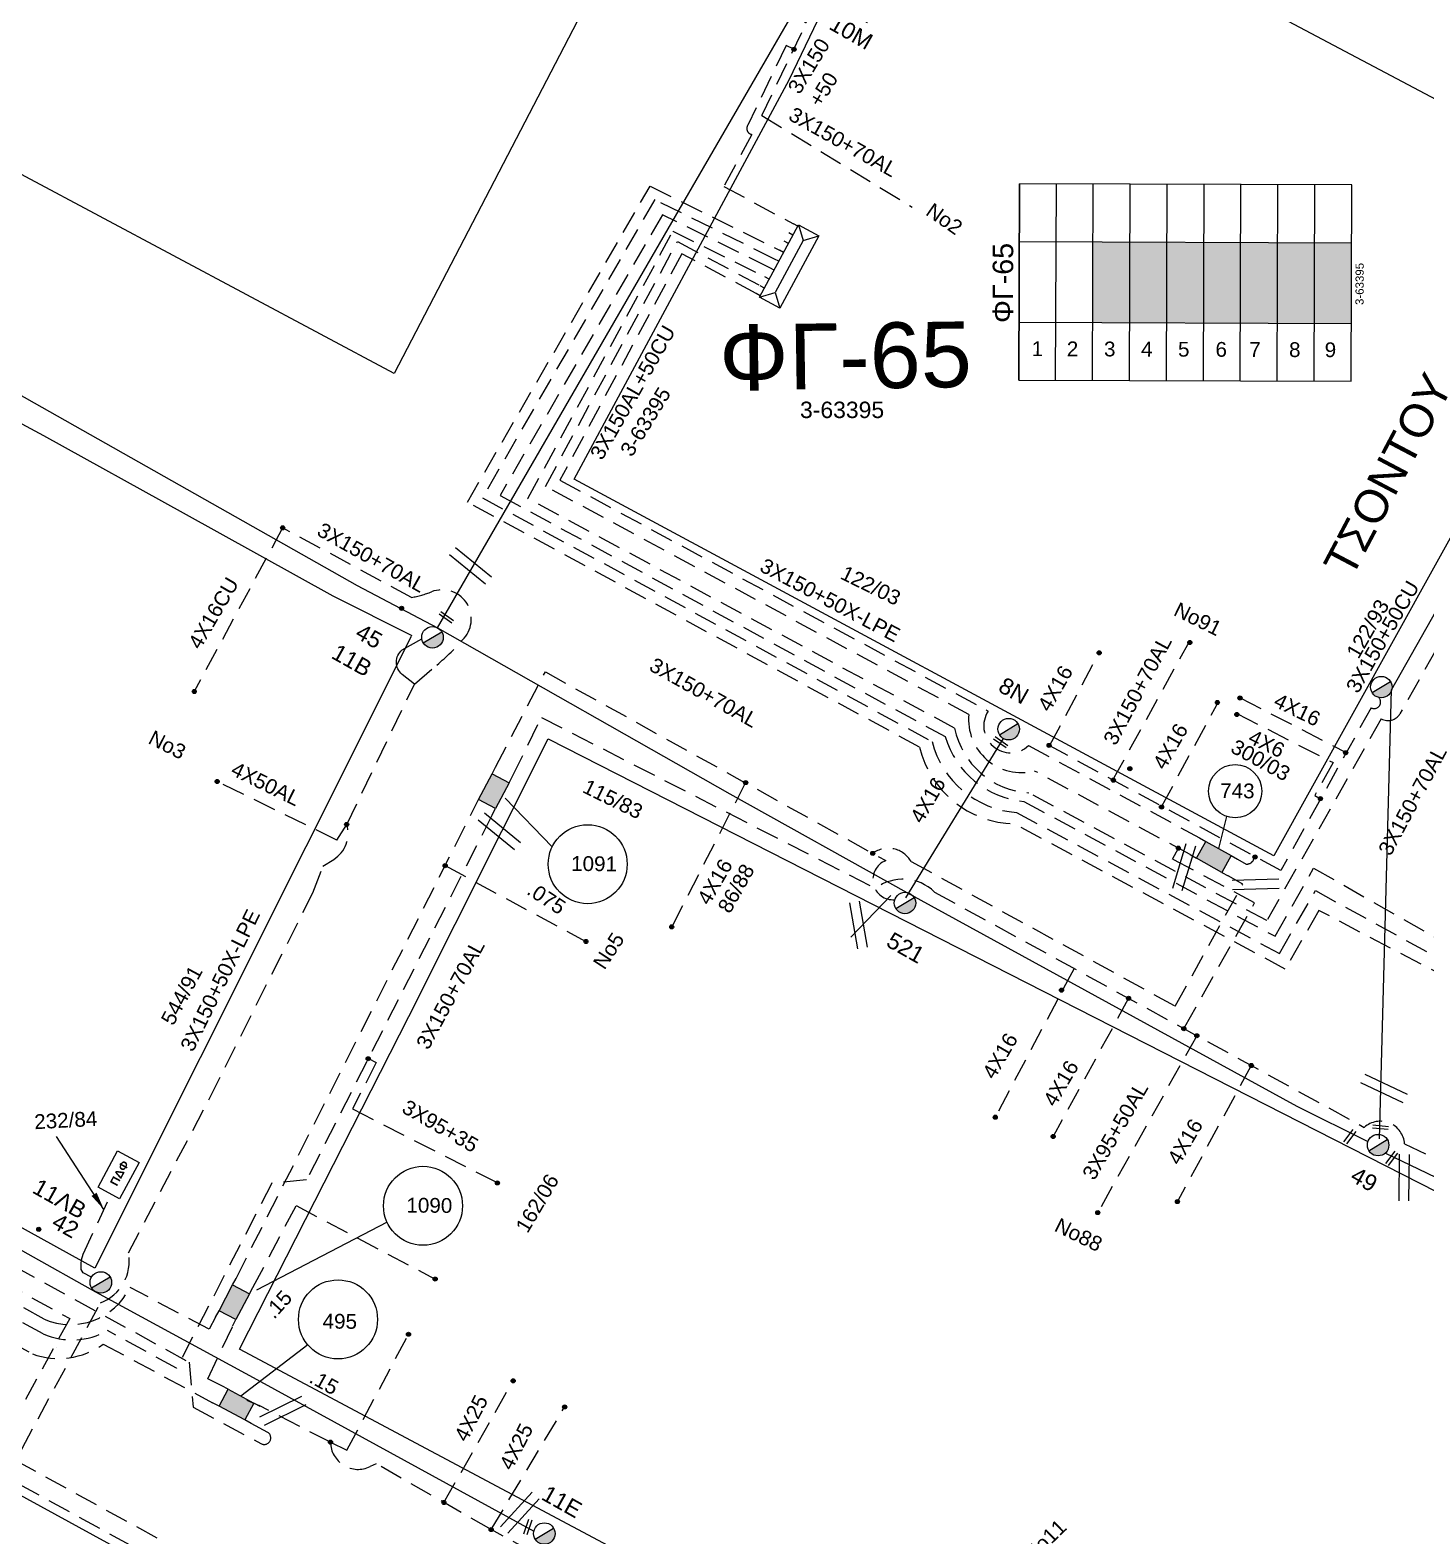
# Model space of a CAD drawing. Header units: millimetres. Extents: x 2662 to 4998, y 438 to 1235.
# Drawn here: x 4202.4 to 4279.3, y 1066.5 to 1149.4 of the extents above; entities that cross this region are included whole.
import ezdxf
from ezdxf.enums import TextEntityAlignment as Align

# ---------------------------------------------------------------- set-up
doc = ezdxf.new("R2010")
doc.units = ezdxf.units.MM
doc.linetypes.add('DASHED', pattern=[19.05, 12.7, -6.35])
for name, color, linetype in [('Link Box 4 Διευθύνσεων', 7, 'Continuous'), ('Pillar Δημοτικού Φωτισμού', 7, 'Continuous'), ('Άγνωστα', 7, 'Continuous'), ('Ασφαλειοκιβώτια Χ.Τ 9 αναχωρήσεων', 7, 'Continuous'), ('Γυμνά εναέρια ΧΤ και ΦΟΠ (3Φ)   4x50+16AL', 7, 'Continuous'), ('Εναέρια παροχή ΧΤ 4x16', 7, 'SYN_LINE'), ('Επιγραφές - Σχήματα', 7, 'Continuous'), ('Καλωδια ΧΤ    3Χ95+50', 7, 'DASHED'), ('Καλώδια ΧΤ   3x150+50CU', 7, 'DASHED'), ('Καλώδια ΧΤ   3x150+70AL', 7, 'DASHED'), ('Καλώδια ΧΤ   3x150AL+50CU', 7, 'DASHED'), ('Καλώδια ΧΤ   4x50AL', 7, 'DASHED'), ('Μηχανική τομή', 7, 'Continuous'), ('Στύλος ΦΜ', 7, 'Continuous'), ('Στύλος ΦΜ @ 1', 7, 'Continuous'), ('Συνδέσεις', 7, 'Continuous'), ('Συνεστραμμενα ΧΤ  4Χ120+25 Al', 7, 'Continuous'), ('Τομή', 7, 'Continuous'), ('Υποσταθμός πόλεως', 7, 'Continuous'), ('Υπόβαθρο ΔΕΗ', 7, 'Continuous'), ('Υπόγεια καλώδια Παροχών ΧΤ   .075', 7, 'DASHED'), ('Υπόγεια καλώδια Παροχών ΧΤ   .15', 7, 'DASHED'), ('Υπόγεια καλώδια Παροχών ΧΤ   4x16CU', 7, 'DASHED'), ('Υπόγεια καλώδια Παροχών ΧΤ   4x25', 7, 'DASHED'), ('Υπόγεια καλώδια Παροχών ΧΤ   4x6', 7, 'DASHED')]:
    doc.layers.add(name, color=color, linetype=linetype)
doc.styles.add('arial', font='ARIAL.TTF')
doc.styles.get("Standard").update_dxf_attribs({"font": 'ARIAL.TTF'})
doc.linetypes.add('SYN_LINE', pattern='A,0.5,-0.0001,["/\\/\\/\\/",Standard,S=0.1,R=0,X=0,Y=-0.05],-0.25', length=0.7501)
doc.dimstyles.new('ISO-25', dxfattribs={"dimtxt": 2.5, "dimasz": 2.5, "dimexe": 1.25, "dimexo": 0.625, "dimtad": 1, "dimtxsty": 'Standard', "dimcen": 2.5, "dimadec": 0, "dimazin": 0, "dimtfac": 1, "dimtmove": 0, "dimatfit": 3, "dimfxl": 1, "dimarcsym": 0})

# ---------------------------------------------------------------- blocks, each defined once
blk = doc.blocks.new('ΤΟΜΗ')
at = {"layer": 'Τομή', "ltscale": 40}
for p, q in [((-5.68, 0), (5.68, 0)), ((5.68, -2.33), (-5.68, -2.33))]:
    blk.add_line(p, q, dxfattribs=at)
blk = doc.blocks.new('ΜΗΧΑΝΙΚΗ ΤΟΜΗ')
at = {"layer": 'Μηχανική τομή', "ltscale": 40}
for p, q in [((-1.89, 0.78), (1.89, 0.78)), ((1.89, 0), (-1.89, 0))]:
    blk.add_line(p, q, dxfattribs=at)
blk = doc.blocks.new('ΥΠΑΡΧΩΝ ΤΣΙΜΕΝΤΕΝΙΟΣ ΣΤΥΛΟΣ')
at = {"layer": 'Στύλος ΦΜ'}
blk.add_hatch(color=7, dxfattribs=at).paths.add_polyline_path([(-1.29, -2.28, 0.574793), (2.62, 0, 0.268822), (1.3, 2.27)])
at = {"layer": 'Στύλος ΦΜ', "color": 7}
blk.add_line((-1.29, -2.28), (1.3, 2.27), dxfattribs=at)
blk.add_circle((0, 0), 2.62, dxfattribs=at)
at = {"layer": 'Στύλος ΦΜ', "flags": 4}
for tag, p in [('ΑΡΙΘΜΟΣ', (-4.68, 8.05)), ('ΤΥΠΟΣ', (-4.91, 3.03))]:
    blk.add_attdef(tag, p, '', height=4, dxfattribs=at)
blk = doc.blocks.new('LINK BOX 4 ΑΝΑΧΩΡΗΣΕΩΝ')
at = {"layer": 'Link Box 4 Διευθύνσεων', "ltscale": 40}
blk.add_hatch(color=256, dxfattribs=at).paths.add_polyline_path([(-3.54, 0), (-3.54, -4.67), (3.54, -4.67), (3.54, 0)])
for p, q in [((-3.54, 0), (-5.33, 0)), ((5.33, 0), (3.54, 0)), ((-3.54, -4.67), (-5.33, -4.67)), ((5.33, -4.67), (3.54, -4.67))]:
    blk.add_line(p, q, dxfattribs=at)
blk.add_lwpolyline([(-3.54, -4.67), (-3.54, 0), (3.54, 0), (3.54, -4.67)], close=True, dxfattribs=at)
blk = doc.blocks.new('_ΣΥΝΔΕΣΗ')
at = {"layer": 'Συνδέσεις', "linetype": 'SYN_LINE', "ltscale": 40}
blk.add_hatch(color=256, dxfattribs=at).paths.add_polyline_path([(0.5, -0.01, 1), (-0.5, -0.01, 1)])
at = {"layer": 'Συνδέσεις'}
blk.add_circle((0, -0.01), 0.5, dxfattribs=at)
blk = doc.blocks.new('ΑΣΦΑΛΕΙΟΚΙΒΩΤΙΟ ΥΠΟΣΤΑΘΜΟΥ 9 ΑΝΑΧΩΡΗΣΕΩΝ')
at = {"layer": 'Ασφαλειοκιβώτια Χ.Τ 9 αναχωρήσεων', "ltscale": 40}
for p, q in [((-23.8, 40.36), (24.02, 40.36)), ((-9.72, 40.36), (-9.72, -40.64)), ((9.94, 40.36), (9.94, -40.64)), ((-23.8, 31.36), (24.02, 31.36)), ((-23.8, 22.36), (24.02, 22.36)), ((-23.8, 13.36), (24.02, 13.36)), ((-23.8, 4.36), (24.02, 4.36)), ((-23.8, -4.64), (24.02, -4.64)), ((-23.8, -13.64), (24.02, -13.64)), ((-23.8, -22.64), (24.02, -22.64)), ((-23.8, -31.64), (24.02, -31.64))]:
    blk.add_line(p, q, dxfattribs=at)
at = {"layer": 'Ασφαλειοκιβώτια Χ.Τ 9 αναχωρήσεων'}
blk.add_lwpolyline([(-23.8, -40.64), (24.02, -40.64), (24.02, 40.36), (-23.8, 40.36)], close=True, dxfattribs=at)
for s, p in [('1', (-17.96, 37.24)), ('2', (-17.96, 28.67)), ('3', (-17.96, 19.6)), ('4', (-17.96, 10.58)), ('5', (-17.96, 1.57)), ('6', (-17.96, -7.57)), ('7', (-17.96, -15.81)), ('8', (-17.96, -25.5)), ('9', (-17.96, -34.19))]:
    blk.add_text(s, height=3.6, rotation=270, dxfattribs=at).set_placement(p)
at = {"layer": 'Ασφαλειοκιβώτια Χ.Τ 9 αναχωρήσεων', "ltscale": 40}
for tag, height, p in [('ΟΝΟΜΑ', 5, (-0.16, 44.31)), ('ΚΕΙΜΕΝΟ 1', 2, (17.06, 35.59)), ('ΚΕΙΜΕΝΟ 2', 2, (17.06, 26.88)), ('ΚΕΙΜΕΝΟ 3', 2, (17.06, 17.69)), ('ΚΕΙΜΕΝΟ 4', 2, (17.06, 8.71)), ('ΚΕΙΜΕΝΟ 5', 2, (17.06, -0.13)), ('ΚΕΙΜΕΝΟ 6', 2, (17.06, -9.05)), ('ΚΕΙΜΕΝΟ 7', 2, (17.06, -18.13)), ('ΚΕΙΜΕΝΟ 8', 2, (17.06, -26.85)), ('ΚΕΙΜΕΝΟ 9', 2, (17.06, -35.99)), ('ΣΧ', 2, (-0.1, -42.64))]:
    blk.add_attdef(tag, text='', height=height, dxfattribs=at).set_placement(p, align=Align.MIDDLE_CENTER)
blk = doc.blocks.new('ΥΠΟΣΤΑΘΜΟΣ ΠΟΛΕΩΣ 9 ΑΝΑΧΩΡΗΣΕΩΝ')
at = {"layer": 'Υποσταθμός πόλεως', "ltscale": 40}
for p, q in [((-9.63, -2.82), (-9.63, -4)), ((-7.12, -2.82), (-7.12, -4)), ((-4.84, -2.82), (-4.84, -4)), ((-2.36, -2.82), (-2.36, -4)), ((0.09, -2.82), (0.09, -4)), ((2.55, -2.82), (2.55, -4)), ((5.02, -2.82), (5.02, -4)), ((7.48, -2.82), (7.48, -4)), ((9.61, -2.82), (9.61, -4))]:
    blk.add_line(p, q, dxfattribs=at)
blk.add_lwpolyline([(-10.02, 2.82), (10.02, 2.82), (10.02, -2.82), (-10.02, -2.82)], close=True, dxfattribs=at)
for points in [[(-7.21, 0), (-10.02, 2.82)], [(-10.02, -2.82), (-7.21, 0)], [(-7.21, 0), (7.21, 0)], [(7.21, 0), (10.02, 2.82)], [(10.02, -2.82), (7.21, 0)]]:
    blk.add_lwpolyline(points, dxfattribs=at)
at = {"layer": 'Υποσταθμός πόλεως', "linetype": 'SYN_LINE', "ltscale": 40, "flags": 1}
for tag, p in [('ΜΕΤΑΣΧΗΜΑΤΙΣΜΟΣ', (10.79, 1.71)), ('ΙΣΧΥΣ', (10.77, -1.08)), ('ΑΡΙΘΜΟΣ', (10.89, -3.8))]:
    blk.add_attdef(tag, p, '', height=1.8, dxfattribs=at)
blk = doc.blocks.new('PILLAR ΔΗΜΟΤΙΚΟΥ ΦΩΤΙΣΜΟΥ')
at = {"layer": 'Pillar Δημοτικού Φωτισμού', "ltscale": 40}
for p, q in [((-3.64, 2), (3.07, 2)), ((-3.64, -2), (-3.64, 2)), ((3.07, 2), (3.07, -2)), ((3.07, -2), (-3.64, -2))]:
    blk.add_line(p, q, dxfattribs=at)
at = {"layer": 'Pillar Δημοτικού Φωτισμού', "insert": (-2.13, 0.69), "char_height": 1.3575, "width": 109.961, "attachment_point": 1}
blk.add_mtext('{\\fArial|b1|i0|c161|p34;ΠΔΦ}', dxfattribs=at)

msp = doc.modelspace()

# ---------------------------------------------------------------- hatches: boundary and pattern name
at = {"layer": 'Ασφαλειοκιβώτια Χ.Τ 9 αναχωρήσεων'}
h = msp.add_hatch(color=2, dxfattribs=at)
h.dxf.hatch_style = 1
h.paths.add_polyline_path([(4260.967, 1137.747), (4260.952, 1133.305), (4262.986, 1133.298), (4263.001, 1137.74)])
h = msp.add_hatch(color=85, dxfattribs=at)
h.dxf.hatch_style = 1
h.paths.add_polyline_path([(4263.001, 1137.74), (4262.986, 1133.298), (4265.02, 1133.291), (4265.035, 1137.732)])
h = msp.add_hatch(color=133, dxfattribs=at)
h.dxf.hatch_style = 1
h.paths.add_polyline_path([(4265.035, 1137.732), (4265.02, 1133.291), (4267.054, 1133.284), (4267.069, 1137.725)])
h = msp.add_hatch(color=1, dxfattribs=at)
h.dxf.hatch_style = 1
h.paths.add_polyline_path([(4267.069, 1137.725), (4267.054, 1133.284), (4269.088, 1133.276), (4269.103, 1137.718)])
h = msp.add_hatch(color=6, dxfattribs=at)
h.dxf.hatch_style = 1
h.paths.add_polyline_path([(4269.103, 1137.718), (4269.088, 1133.276), (4271.121, 1133.269), (4271.137, 1137.711)])
h = msp.add_hatch(color=151, dxfattribs=at)
h.dxf.hatch_style = 1
h.paths.add_polyline_path([(4271.137, 1137.711), (4271.121, 1133.269), (4273.155, 1133.262), (4273.171, 1137.704)])
h = msp.add_hatch(color=5, dxfattribs=at)
h.dxf.hatch_style = 1
h.paths.add_polyline_path([(4273.171, 1137.704), (4273.155, 1133.262), (4275.189, 1133.255), (4275.205, 1137.697)])

# ---------------------------------------------------------------- linework, layer by layer
at = {"layer": 'Άγνωστα', "color": 6, "linetype": 'SYN_LINE', "ltscale": 10}
msp.add_lwpolyline([(4167.83, 1146.288), (4174.418, 1143.139), (4180.639, 1139.926), (4187.73, 1136.398), (4195.523, 1132.586), (4198.561, 1131.182), (4220.431, 1118.818), (4220.431, 1118.818), (4224.854, 1116.494), (4240.967, 1107.345), (4240.967, 1107.345), (4250.702, 1101.919), (4272.198, 1090.155), (4276.111, 1088.197), (4276.111, 1088.197)], dxfattribs=at)
at = {"layer": 'Άγνωστα', "color": 6}
msp.add_lwpolyline([(4223.581, 1113.392), (4222.917, 1113.924, -0.479678), (4222.917, 1115.278), (4223.995, 1115.876)], format="xyb", dxfattribs=at)
at = {"layer": 'Άγνωστα'}
msp.add_lwpolyline([(4249.827, 1101.746), (4247.617, 1099.461)], dxfattribs=at)
at = {"layer": 'Άγνωστα', "color": 133, "linetype": 'DASHED', "ltscale": 0.1}
msp.add_lwpolyline([(4221.046, 1092.78), (4221.48, 1092.557), (4220.178, 1089.996), (4228.171, 1085.931)], dxfattribs=at)
at = {"layer": 'Άγνωστα', "color": 27, "linetype": 'DASHED', "ltscale": 0.1}
msp.add_lwpolyline([(4205.793, 1080.734), (4205.335, 1080.982), (4205.222, 1081.152), (4205.222, 1081.293), (4205.222, 1081.462), (4205.251, 1081.688), (4205.335, 1081.999), (4206.853, 1085.255)], dxfattribs=at)
at = {"layer": 'Άγνωστα', "color": 62, "linetype": 'DASHED', "ltscale": 0.1}
msp.add_lwpolyline([(4218.959, 1071.647), (4219.865, 1071.21), (4223.256, 1077.59)], dxfattribs=at)
at = {"layer": 'Άγνωστα', "color": 173, "linetype": 'DASHED', "ltscale": 0.1}
msp.add_lwpolyline([(4203.861, 1076.853), (4203.861, 1076.853)], dxfattribs=at)
at = {"layer": 'Γυμνά εναέρια ΧΤ και ΦΟΠ (3Φ)   4x50+16AL', "color": 85, "linetype": 'Continuous', "ltscale": 0.1}
msp.add_lwpolyline([(4224.854, 1116.494), (4237.559, 1138.459), (4244.866, 1151.091), (4255.372, 1171.997), (4264.621, 1190.165), (4274.249, 1206.196)], dxfattribs=at)
at = {"layer": 'Γυμνά εναέρια ΧΤ και ΦΟΠ (3Φ)   4x50+16AL', "color": 1, "linetype": 'Continuous', "ltscale": 0.1}
msp.add_lwpolyline([(4276.739, 1088.354), (4277.416, 1113.073), (4292.444, 1139.645), (4305.055, 1163.035), (4324.658, 1202.034)], dxfattribs=at)
at = {"layer": 'Εναέρια παροχή ΧΤ 4x16', "color": 6, "ltscale": 10}
msp.add_lwpolyline([(4250.652, 1101.622), (4256.029, 1110.397)], dxfattribs=at)
at = {"layer": 'Εναέρια παροχή ΧΤ 4x16', "color": 173, "linetype": 'DASHED', "ltscale": 0.1}
msp.add_lwpolyline([(4241.83, 1107.973), (4237.759, 1100.023)], dxfattribs=at)
at = {"layer": 'Επιγραφές - Σχήματα'}
for points in [[(4231.178, 1104.439), (4228.574, 1107.103)], [(4267.869, 1106.705), (4267.869, 1106.705)], [(4222.079, 1083.758), (4214.891, 1080.025)], [(4217.709, 1077.012), (4214.028, 1074.183)]]:
    msp.add_lwpolyline(points, dxfattribs=at)
for centre, radius in [((4268.796, 1107.496), 1.466), ((4233.129, 1103.476), 2.175), ((4224.056, 1084.664), 2.175), ((4219.374, 1078.411), 2.175)]:
    msp.add_circle(centre, radius, dxfattribs=at)
at = {"layer": 'Καλωδια ΧΤ    3Χ95+50', "color": 2, "linetype": 'DASHED', "ltscale": 0.1}
msp.add_lwpolyline([(4266.684, 1094.032), (4261.224, 1084.29)], dxfattribs=at)
at = {"layer": 'Καλώδια ΧΤ   3x150+70AL', "color": 85, "ltscale": 0.1}
msp.add_lwpolyline([(4242.727, 1144.703), (4251.008, 1139.648)], dxfattribs=at)
at = {"layer": 'Καλώδια ΧΤ   3x150+70AL', "color": 6, "ltscale": 0.1}
msp.add_lwpolyline([(4219.314, 1104.803), (4219.853, 1105.663), (4223.581, 1113.392), (4224.821, 1114.442, 0.037741), (4226.322, 1115.923, 0.783232), (4224.53, 1118.476, -0.047289), (4223.421, 1118.162), (4216.324, 1121.998)], format="xyb", dxfattribs=at)
at = {"layer": 'Καλώδια ΧΤ   3x150+70AL', "color": 1, "ltscale": 0.1}
msp.add_lwpolyline([(4262.059, 1108.114), (4266.272, 1115.73)], dxfattribs=at)
msp.add_lwpolyline([(4276.711, 1112.652, -0.851878), (4276.286, 1112.088), (4271.314, 1103.13), (4258.579, 1109.987)], format="xyb", dxfattribs=at)
at = {"layer": 'Καλώδια ΧΤ   3x150+70AL', "color": 2, "linetype": 'DASHED', "ltscale": 0.1}
msp.add_lwpolyline([(4228.99, 1108.317), (4230.581, 1111.558), (4248.987, 1102.145, -0.372235), (4252.234, 1101.941), (4275.91, 1088.983, -0.623199), (4278.128, 1088.073), (4297.602, 1078.725), (4297.584, 1078.688)], format="xyb", dxfattribs=at)
at = {"layer": 'Καλώδια ΧΤ   3x150+70AL', "color": 133, "linetype": 'DASHED', "ltscale": 0.1}
msp.add_lwpolyline([(4227.865, 1106.188), (4217.644, 1086.091), (4215.723, 1085.907), (4210.478, 1075.718), (4206.678, 1077.801, -0.24175), (4203.135, 1077.619), (4190.819, 1084.37, -0.242338), (4190.008, 1086.226), (4184.881, 1089.086), (4184.881, 1089.086), (4178.681, 1077.2)], format="xyb", dxfattribs=at)
at = {"layer": 'Καλώδια ΧΤ   3x150+70AL', "color": 6, "linetype": 'DASHED', "ltscale": 0.1}
msp.add_lwpolyline([(4180.183, 1076.442), (4182.915, 1081.687), (4201.948, 1071.26), (4206.288, 1079.322, 0.365098), (4207.83, 1082.073), (4207.83, 1082.073), (4207.83, 1082.073), (4212.308, 1090.605), (4217.987, 1101.907), (4218.547, 1103.371), (4219.138, 1103.741, 0.339343), (4219.853, 1105.663)], format="xyb", dxfattribs=at)
at = {"layer": 'Καλώδια ΧΤ   3x150+70AL', "color": 62, "ltscale": 0.1}
msp.add_lwpolyline([(4251.95, 1053.483), (4251.286, 1053.829), (4244.164, 1057.851), (4231.821, 1064.658), (4227.812, 1066.836), (4221.471, 1070.462), (4221.149, 1070.305, -0.547562), (4218.959, 1071.647, -1.019447)], format="xyb", dxfattribs=at)
at = {"layer": 'Καλώδια ΧΤ   3x150AL+50CU', "color": 85, "linetype": 'DASHED', "ltscale": 0.1}
for points in [[(4242.727, 1144.703), (4245.182, 1149.808, -0.853654), (4245.223, 1150.376)], [(4244.483, 1148.356), (4244.058, 1148.561), (4241.943, 1144.161, 0.530585), (4242.168, 1143.658), (4240.629, 1140.799), (4244.469, 1138.731)]]:
    msp.add_lwpolyline(points, format="xyb", dxfattribs=at)
at = {"layer": 'Καλώδια ΧΤ   3x150AL+50CU', "color": 133, "linetype": 'DASHED', "ltscale": 0.1}
msp.add_lwpolyline([(4325.568, 1073.522), (4326.697, 1072.941, -0.963232), (4326.222, 1072.54), (4321.599, 1074.922, -0.40208), (4318.79, 1077.121), (4300.333, 1086.803, -0.363103), (4297.602, 1088.236), (4273.399, 1100.933), (4271.559, 1097.692), (4256.636, 1105.699, -0.339185), (4251.404, 1109.922), (4226.505, 1123.416), (4236.567, 1140.812), (4243.688, 1137.286)], format="xyb", dxfattribs=at)
at = {"layer": 'Καλώδια ΧΤ   3x150AL+50CU', "color": 6, "linetype": 'DASHED', "ltscale": 0.1}
msp.add_lwpolyline([(4243.425, 1136.8), (4236.822, 1140.07), (4227.328, 1123.655), (4252.096, 1110.232, 0.322729), (4256.758, 1106.322), (4271.243, 1098.55), (4273.213, 1102.022), (4281.633, 1097.404), (4282.308, 1098.593), (4282.882, 1098.281)], format="xyb", dxfattribs=at)
at = {"layer": 'Καλώδια ΧΤ   3x150AL+50CU', "color": 151, "linetype": 'DASHED', "ltscale": 0.1}
msp.add_lwpolyline([(4243.161, 1136.311), (4237.246, 1139.239), (4228.307, 1123.785), (4252.818, 1110.501, 0.304882), (4257.16, 1106.926, 0.002932), (4257.16, 1106.926), (4270.992, 1099.504), (4273.119, 1103.252), (4281.583, 1098.449), (4284.457, 1103.515), (4285.409, 1102.998)], format="xyb", dxfattribs=at)
at = {"layer": 'Καλώδια ΧΤ   3x150AL+50CU', "color": 5, "linetype": 'DASHED', "ltscale": 0.1}
msp.add_lwpolyline([(4291.612, 1134.198), (4290.52, 1132.268, -0.272867), (4289.25, 1131.876), (4277.87, 1111.753, -0.411491), (4276.847, 1111.481), (4270.543, 1100.37), (4270.543, 1100.37), (4257.432, 1107.402, -0.339772), (4253.343, 1110.97), (4229.837, 1123.612), (4229.837, 1123.612), (4237.821, 1138.333), (4237.821, 1138.333), (4242.895, 1135.82)], format="xyb", dxfattribs=at)
at = {"layer": 'Καλώδια ΧΤ   3x150AL+50CU', "color": 2, "linetype": 'DASHED', "ltscale": 0.1}
msp.add_lwpolyline([(4266.313, 1104.014), (4257.75, 1108.607, -0.520043), (4254.122, 1111.727), (4230.808, 1124.281), (4238.07, 1137.766), (4242.631, 1135.33)], format="xyb", dxfattribs=at)
at = {"layer": 'Καλώδια ΧΤ   3x150AL+50CU', "color": 1, "linetype": 'DASHED', "ltscale": 0.1}
for points in [[(4242.402, 1134.907), (4238.314, 1137.09), (4231.597, 1124.617), (4255.196, 1111.909, 0.890705), (4257.416, 1110.003), (4266.833, 1104.932)], [(4268.929, 1103.746), (4269.401, 1103.479, 0.446207), (4269.849, 1103.919)]]:
    msp.add_lwpolyline(points, format="xyb", dxfattribs=at)
at = {"layer": 'Καλώδια ΧΤ   3x150AL+50CU', "color": 173, "linetype": 'DASHED', "ltscale": 0.1}
for points in [[(4228.057, 1108.81), (4230.796, 1114.063), (4249.548, 1103.671, 0.863716), (4250.043, 1101.521)], [(4179.195, 1076.957), (4184.527, 1087.181), (4188.191, 1085.27), (4188.191, 1085.27, 0.290655), (4189.521, 1083.605), (4202.542, 1076.512, 0.250184), (4206.442, 1077.053), (4212.468, 1073.823)], [(4201.528, 1081.343), (4211.17, 1076.057), (4211.394, 1073.576), (4215.125, 1071.575, 0.963751), (4215.512, 1072.191), (4214.591, 1072.685)]]:
    msp.add_lwpolyline(points, format="xyb", dxfattribs=at)
for points in [[(4213.757, 1080.661), (4227.121, 1107.038)], [(4250.95, 1103.623), (4265.497, 1095.661), (4269.212, 1102.373), (4268.409, 1102.828)], [(4200.843, 1080.515), (4204.595, 1078.458), (4200.105, 1070.269), (4208.798, 1065.51)], [(4212.967, 1074.752), (4212.203, 1075.133), (4213.586, 1078.075)]]:
    msp.add_lwpolyline(points, dxfattribs=at)
at = {"layer": 'Καλώδια ΧΤ   3x150AL+50CU', "color": 2, "linetype": 'DASHED', "ltscale": 0.1}
msp.add_lwpolyline([(4266.022, 1094.52), (4269.866, 1101.346), (4265.349, 1103.76), (4265.67, 1104.359)], dxfattribs=at)
at = {"layer": 'Καλώδια ΧΤ   3x150AL+50CU', "color": 62, "linetype": 'DASHED', "ltscale": 0.1}
msp.add_lwpolyline([(4212.632, 1078.532), (4212.279, 1077.864), (4207.916, 1080.169, -0.401358), (4203.188, 1078.428), (4191.682, 1084.736, -0.336834), (4190.791, 1086.623)], format="xyb", dxfattribs=at)
at = {"layer": 'Καλώδια ΧΤ   3x150AL+50CU', "color": 85, "linetype": 'DASHED', "ltscale": 0.1}
msp.add_lwpolyline([(4180.639, 1076.205), (4183.218, 1080.728), (4209.474, 1066.344)], dxfattribs=at)
at = {"layer": 'Καλώδια ΧΤ   3x150AL+50CU', "color": 173, "linetype": 'DASHED', "ltscale": 0.1}
msp.add_arc((4249.681, 1102.885), 1.467, 30.16695, 125.79838, dxfattribs=at)
at = {"layer": 'Καλώδια ΧΤ   4x50AL', "color": 6, "ltscale": 0.1}
msp.add_lwpolyline([(4219.314, 1104.803), (4212.717, 1108.031)], dxfattribs=at)
at = {"layer": 'Συνεστραμμενα ΧΤ  4Χ120+25 Al', "color": 27, "linetype": 'SYN_LINE', "ltscale": 10}
msp.add_lwpolyline([(4162.057, 1104.146), (4184.237, 1091.777), (4184.237, 1091.777), (4184.237, 1091.777), (4194.111, 1086.585), (4202.294, 1082.017), (4206.02, 1079.931), (4215.097, 1074.994), (4230.162, 1066.743), (4230.162, 1066.743)], dxfattribs=at)
at = {"layer": 'Συνεστραμμενα ΧΤ  4Χ120+25 Al', "color": 5, "linetype": 'SYN_LINE', "ltscale": 10}
msp.add_lwpolyline([(4382.141, 1034.119), (4353.089, 1049.619), (4335.791, 1058.355), (4317.682, 1067.636), (4299.88, 1076.612), (4277.064, 1087.565)], dxfattribs=at)
at = {"layer": 'Υπόβαθρο ΔΕΗ'}
for points in [[(4263.737, 1209.842), (4222.459, 1130.491), (4185.919, 1149.987), (4215.048, 1206.829), (4221.417, 1210.604)], [(4290.833, 1139.791), (4270.927, 1103.927), (4232.381, 1124.684), (4244.223, 1146.675), (4251.044, 1160.863), (4290.833, 1139.791)], [(4223.412, 1116.009), (4205.981, 1081.226), (4183.341, 1093.735), (4162.34, 1104.81), (4162.34, 1104.81), (4162.34, 1104.81), (4168.737, 1117.23), (4174.153, 1127.471), (4178.765, 1136.715), (4180.035, 1139.261), (4180.203, 1139.333), (4187.433, 1135.534), (4196.382, 1130.719), (4203.148, 1127.078), (4210.852, 1122.816), (4219.086, 1118.261), (4223.445, 1116.076)], [(4230.948, 1110.374), (4381.522, 1033.654), (4381.522, 1033.654), (4363.906, 996.873), (4213.948, 1076.772), (4213.948, 1076.772), (4223.268, 1095.097), (4230.948, 1110.374), (4230.948, 1110.374)], [(4268.32, 1106.109), (4267.881, 1104.339)], [(4156.479, 1093.59), (4216.633, 1060.659), (4199.825, 1027.481), (4139.15, 1059.352), (4156.479, 1093.59)]]:
    msp.add_lwpolyline(points, dxfattribs=at)
at = {"layer": 'Υπόγεια καλώδια Παροχών ΧΤ   .075', "color": 173, "ltscale": 0.1}
msp.add_lwpolyline([(4225.275, 1103.395), (4225.275, 1103.395), (4233.03, 1099.217)], dxfattribs=at)
at = {"layer": 'Υπόγεια καλώδια Παροχών ΧΤ   .15', "color": 173, "ltscale": 0.1}
msp.add_lwpolyline([(4214.69, 1080.168), (4217.07, 1084.673), (4224.724, 1080.629)], dxfattribs=at)
at = {"layer": 'Υπόγεια καλώδια Παροχών ΧΤ   .15', "color": 62, "ltscale": 0.1}
msp.add_lwpolyline([(4218.959, 1071.647), (4215.034, 1073.66, -0.010623), (4214.349, 1073.971, 0.118931), (4214.349, 1073.971, 0.005942), (4214.349, 1073.971), (4214.349, 1073.971)], format="xyb", dxfattribs=at)
at = {"layer": 'Υπόγεια καλώδια Παροχών ΧΤ   4x16CU', "color": 6, "ltscale": 0.1}
msp.add_lwpolyline([(4216.324, 1121.998), (4211.453, 1112.986)], dxfattribs=at)
at = {"layer": 'Υπόγεια καλώδια Παροχών ΧΤ   4x16CU', "color": 1, "linetype": 'DASHED', "ltscale": 0.1}
for points in [[(4258.573, 1109.991), (4261.307, 1115.117)], [(4264.752, 1106.664), (4267.874, 1112.421)], [(4269.077, 1112.633), (4274.917, 1109.621)]]:
    msp.add_lwpolyline(points, dxfattribs=at)
at = {"layer": 'Υπόγεια καλώδια Παροχών ΧΤ   4x16CU', "color": 2, "linetype": 'DASHED', "ltscale": 0.1}
for points in [[(4259.92, 1097.734), (4255.578, 1089.542)], [(4262.925, 1096.09), (4258.771, 1088.479)], [(4269.685, 1092.39), (4265.613, 1084.896)]]:
    msp.add_lwpolyline(points, dxfattribs=at)
at = {"layer": 'Υπόγεια καλώδια Παροχών ΧΤ   4x25', "color": 62, "ltscale": 0.1}
for points in [[(4225.208, 1068.325), (4229.02, 1075.025)], [(4227.812, 1066.836), (4231.858, 1073.589)]]:
    msp.add_lwpolyline(points, dxfattribs=at)
at = {"layer": 'Υπόγεια καλώδια Παροχών ΧΤ   4x6', "color": 1, "linetype": 'DASHED', "ltscale": 0.1}
msp.add_lwpolyline([(4268.892, 1111.768), (4274.188, 1109.07), (4273.179, 1107.253), (4273.503, 1107.073)], dxfattribs=at)

# ---------------------------------------------------------------- block references
at = {"layer": 'Link Box 4 Διευθύνσεων', "xscale": 0.2259914949150554, "yscale": 0.2259914949150554, "zscale": 0.2259914949150554}
for p, rotation in [((4228.428, 1107.252), 242.1523845357608), ((4267.361, 1103.421), 150.4913763224594), ((4214.127, 1079.104), 242.1523845357608), ((4214.028, 1074.183), 331.8039640541659)]:
    msp.add_blockref('LINK BOX 4 ΑΝΑΧΩΡΗΣΕΩΝ', p, dxfattribs=dict(at, rotation=rotation))
at = {"layer": 'Pillar Δημοτικού Φωτισμού', "xscale": 0.3389872423725482, "yscale": 0.3389872423725482, "zscale": 0.3389872423725482, "rotation": 61.57533280269038}
msp.add_blockref('PILLAR ΔΗΜΟΤΙΚΟΥ ΦΩΤΙΣΜΟΥ', (4207.337, 1086.455), dxfattribs=at)
at = {"layer": 'Ασφαλειοκιβώτια Χ.Τ 9 αναχωρήσεων', "xscale": 0.2259914949150556, "yscale": 0.2259914949150556, "zscale": 0.2259914949150556, "rotation": 89.79863056021844}
msp.add_blockref('ΑΣΦΑΛΕΙΟΚΙΒΩΤΙΟ ΥΠΟΣΤΑΘΜΟΥ 9 ΑΝΑΧΩΡΗΣΕΩΝ', (4266.014, 1135.483), dxfattribs=at).add_auto_attribs({'ΟΝΟΜΑ': 'ΦΓ-65', 'ΣΧ': '3-63395'})
at = {"layer": 'Μηχανική τομή', "xscale": 0.2259914949150552, "yscale": 0.2259914949150552, "zscale": 0.2259914949150552}
for p, rotation in [((4225.294, 1116.998), 324.7028191600085), ((4255.825, 1110.122), 324.7028191600085), ((4275.178, 1088.422), 52.89131356739019), ((4276.794, 1088.901), 354.7038150279778), ((4277.486, 1087.225), 52.89131356739019), ((4229.75, 1067), 251.0097848915889)]:
    msp.add_blockref('ΜΗΧΑΝΙΚΗ ΤΟΜΗ', p, dxfattribs=dict(at, rotation=rotation))
at = {"layer": 'Στύλος ΦΜ @ 1', "ltscale": 40}
ref = msp.add_blockref('ΥΠΑΡΧΩΝ ΤΣΙΜΕΝΤΕΝΙΟΣ ΣΤΥΛΟΣ', (4245.434, 1150.929), dxfattribs=dict(at, xscale=0.2259914949150554, yscale=0.2259914949150554, zscale=0.2259914949150554, rotation=330.1757056746846))
ref.add_attrib('ΤΥΠΟΣ', '391', (4246.75, 1150.8), dxfattribs={"layer": 'Στύλος ΦΜ', "height": 0.904, "rotation": 330.17571, "flags": 4})
ref.add_attrib('ΑΡΙΘΜΟΣ', '10M', (4246.356, 1149.504), dxfattribs={"layer": 'Στύλος ΦΜ', "height": 0.904, "rotation": 330.17571, "flags": 4})
ref = msp.add_blockref('ΥΠΑΡΧΩΝ ΤΣΙΜΕΝΤΕΝΙΟΣ ΣΤΥΛΟΣ', (4224.579, 1115.97), dxfattribs=dict(at, xscale=0.2259914949150554, yscale=0.2259914949150554, zscale=0.2259914949150554, rotation=330.6463124681125))
ref.add_attrib('ΤΥΠΟΣ', '45', (4220.255, 1115.982), dxfattribs={"layer": 'Στύλος ΦΜ', "height": 0.904, "rotation": 330.64631, "flags": 4})
ref.add_attrib('ΑΡΙΘΜΟΣ', '11B', (4218.943, 1114.859), dxfattribs={"layer": 'Στύλος ΦΜ', "height": 0.904, "rotation": 330.64631, "flags": 4})
ref = msp.add_blockref('ΥΠΑΡΧΩΝ ΤΣΙΜΕΝΤΕΝΙΟΣ ΣΤΥΛΟΣ', (4256.319, 1110.912), dxfattribs=dict(at, xscale=0.2259914949150554, yscale=0.2259914949150554, zscale=0.2259914949150554, rotation=330.6463124681125))
ref.add_attrib('ΤΥΠΟΣ', '8N', (4255.677, 1113.035), dxfattribs={"layer": 'Στύλος ΦΜ', "height": 0.904, "rotation": 330.64631, "flags": 4})
at = {"layer": 'Στύλος ΦΜ @ 1', "ltscale": 40, "xscale": 0.2259914949150554, "yscale": 0.2259914949150554, "zscale": 0.2259914949150554, "rotation": 330.6463124681125}
msp.add_blockref('ΥΠΑΡΧΩΝ ΤΣΙΜΕΝΤΕΝΙΟΣ ΣΤΥΛΟΣ', (4276.845, 1113.228), dxfattribs=at)
at = {"layer": 'Στύλος ΦΜ @ 1', "ltscale": 40}
ref = msp.add_blockref('ΥΠΑΡΧΩΝ ΤΣΙΜΕΝΤΕΝΙΟΣ ΣΤΥΛΟΣ', (4250.605, 1101.336), dxfattribs=dict(at, xscale=0.2259914949150554, yscale=0.2259914949150554, zscale=0.2259914949150554, rotation=330.6463124681125))
ref.add_attrib('ΤΥΠΟΣ', '521', (4249.505, 1098.999), dxfattribs={"layer": 'Στύλος ΦΜ', "height": 0.904, "rotation": 330.64631, "flags": 4})
ref = msp.add_blockref('ΥΠΑΡΧΩΝ ΤΣΙΜΕΝΤΕΝΙΟΣ ΣΤΥΛΟΣ', (4276.671, 1088.007), dxfattribs=dict(at, xscale=0.2259914949150554, yscale=0.2259914949150554, zscale=0.2259914949150554, rotation=330.6463124681125))
ref.add_attrib('ΤΥΠΟΣ', '49', (4275.071, 1086.076), dxfattribs={"layer": 'Στύλος ΦΜ', "height": 0.904, "rotation": 330.64631, "flags": 4})
ref = msp.add_blockref('ΥΠΑΡΧΩΝ ΤΣΙΜΕΝΤΕΝΙΟΣ ΣΤΥΛΟΣ', (4206.31, 1080.446), dxfattribs=dict(at, xscale=0.2259914949150554, yscale=0.2259914949150554, zscale=0.2259914949150554, rotation=330.6463124681125))
ref.add_attrib('ΤΥΠΟΣ', '11ΛB', (4202.473, 1085.42), dxfattribs={"layer": 'Στύλος ΦΜ', "height": 0.904, "rotation": 330.64631, "flags": 4})
ref.add_attrib('ΑΡΙΘΜΟΣ', '42', (4203.53, 1083.524), dxfattribs={"layer": 'Στύλος ΦΜ', "height": 0.904, "rotation": 330.64631, "flags": 4})
ref = msp.add_blockref('ΥΠΑΡΧΩΝ ΤΣΙΜΕΝΤΕΝΙΟΣ ΣΤΥΛΟΣ', (4230.74, 1066.617), dxfattribs=dict(at, xscale=0.2259914949150554, yscale=0.2259914949150554, zscale=0.2259914949150554, rotation=330.6463124681125))
ref.add_attrib('ΑΡΙΘΜΟΣ', '11E', (4230.512, 1068.533), dxfattribs={"layer": 'Στύλος ΦΜ', "height": 0.904, "rotation": 330.64631, "flags": 4})
at = {"layer": 'Συνδέσεις', "xscale": 0.2259914949150555, "yscale": 0.2259914949150555, "zscale": 0.2259914949150555}
for p in [(4244.492, 1148.343), (4216.324, 1122.001), (4222.876, 1117.567), (4261.307, 1115.117), (4266.299, 1115.685), (4211.454, 1112.989), (4269.065, 1112.629), (4267.818, 1112.381), (4268.89, 1111.722), (4258.545, 1110.02), (4274.884, 1109.615), (4262.996, 1108.737), (4212.718, 1108.033), (4241.83, 1107.973), (4262.085, 1108.107), (4273.492, 1107.089), (4264.741, 1106.623), (4219.854, 1105.666), (4265.67, 1104.359), (4248.83, 1104.072), (4269.887, 1103.875), (4225.275, 1103.395), (4237.76, 1100.026), (4233.031, 1099.22), (4259.229, 1096.543), (4262.925, 1096.09), (4265.968, 1094.424), (4266.684, 1094.032), (4221.035, 1092.766), (4269.685, 1092.39), (4255.579, 1089.545), (4258.772, 1088.482), (4228.154, 1085.928), (4265.614, 1084.898), (4261.225, 1084.293), (4202.889, 1083.374), (4224.725, 1080.631), (4223.256, 1077.593), (4229.021, 1075.028), (4231.859, 1073.592), (4218.959, 1071.65), (4225.209, 1068.328), (4227.813, 1066.838)]:
    msp.add_blockref('_ΣΥΝΔΕΣΗ', p, dxfattribs=at)
at = {"layer": 'Τομή'}
for p, xscale, yscale, zscale, rotation in [((4226.844, 1120.107), 0.2259914949150554, 0.2259914949150554, 0.2259914949150554, 320.8034277074514), ((4228.432, 1105.49), 0.2259914949150554, 0.2259914949150554, 0.2259914949150554, 320.8034277074514), ((4266.235, 1103.231), 0.2259914949150554, 0.2259914949150554, 0.2259914949150554, 253.2884356125309), ((4269.913, 1102.634), 0.2259914949150554, 0.2259914949150554, 0.2259914949150554, 1.677046524444797), ((4248.309, 1100.177), 0.2259914949150555, 0.2259914949150555, 0.2259914949150555, 279.8383622684958), ((4277.108, 1091.357), 0.2259914949150554, 0.2259914949150554, 0.2259914949150554, 334.6230646674268), ((4278.368, 1086.213), 0.2259914949150554, 0.2259914949150554, 0.2259914949150554, 269.2803147343519), ((4216.222, 1073.608), 0.2259914949150551, 0.2259914949150551, 0.2259914949150551, 26.32071399193593), ((4229.199, 1067.943), 0.2259914949150551, 0.2259914949150551, 0.2259914949150551, 47.60195251889775)]:
    msp.add_blockref('ΤΟΜΗ', p, dxfattribs=dict(at, xscale=xscale, yscale=yscale, zscale=zscale, rotation=rotation))
at = {"layer": 'Υποσταθμός πόλεως', "xscale": 0.2259914949147999, "yscale": 0.2259914949147999, "zscale": 0.2259914949147999, "rotation": 241.6070799495419}
msp.add_blockref('ΥΠΟΣΤΑΘΜΟΣ ΠΟΛΕΩΣ 9 ΑΝΑΧΩΡΗΣΕΩΝ', (4244.23, 1136.387), dxfattribs=at)

# ---------------------------------------------------------------- texts
at = {"ltscale": 40, "insert": (4240.335, 1133.167), "char_height": 3.61586, "width": 19.11124, "attachment_point": 1, "rotation": 0.84511, "style": 'arial'}
msp.add_mtext('{\\fArial|b0|i0|c204|p34;Ф}Γ-65', dxfattribs=at)
at = {"layer": 'Άγνωστα', "ltscale": 40, "attachment_point": 1, "style": 'arial'}
for s, insert, char_height, width, rotation in [('3X150\\P+50', (4244.103, 1146.239), 0.8136, 62.54578, 58.5927), ('Νο2', (4252.157, 1139.939), 0.8136, 60.9197, 325.1649), ('3-63395', (4234.871, 1126.28), 0.8136, 62.54578, 58.41299), ('3X150+50X-LPE', (4242.92, 1120.367), 0.81357, 62.54578, 332.08256), ('122/03', (4247.344, 1119.955), 0.8136, 60.9197, 333.82344), ('Νο91', (4265.704, 1117.942), 0.8136, 60.9197, 333.82344), ('122/93', (4274.881, 1115.136), 0.8136, 62.54578, 60.12151), ('Νο3', (4209.227, 1110.886), 0.8136, 62.54578, 333.08022), ('300/03', (4268.869, 1110.396), 0.8136, 60.9197, 331.40145), ('115/83', (4233.137, 1108.195), 0.8136, 62.54578, 333.82344), ('86/88', (4240.249, 1101.105), 0.8136, 62.54578, 60.62953), ('3X150+50X-LPE', (4210.651, 1093.444), 0.81357, 62.54578, 63.9914), ('Νο5', (4233.373, 1098.055), 0.8136, 61.6591, 56.9574), ('544/91', (4209.58, 1094.921), 0.8136, 62.54578, 61.66783), ('3X95+50AL', (4260.33, 1086.426), 0.8136, 62.54578, 59.69159), ('3X95+35', (4223.232, 1090.554), 0.8136, 62.54578, 330.03149), ('232/84', (4202.618, 1089.692), 0.8136, 62.54578, 3.1689), ('162/06', (4229.112, 1083.519), 0.8136, 62.54578, 59.42195), ('Νο88', (4259.136, 1084.037), 0.8136, 61.6591, 333.82344), ('Νο11', (4257.06, 1065.582), 0.8136, 61.6591, 44.14499)]:
    msp.add_mtext(s, dxfattribs=dict(at, insert=insert, char_height=char_height, width=width, rotation=rotation))
at = {"layer": 'Άγνωστα', "insert": (4244.825, 1128.946), "char_height": 0.904, "width": 19.0299, "attachment_point": 1}
msp.add_mtext('3-63395', dxfattribs=at)
at = {"layer": 'Εναέρια παροχή ΧΤ 4x16', "ltscale": 40, "char_height": 0.8136, "attachment_point": 1, "style": 'arial'}
for s, insert, width, rotation in [('4X16', (4257.867, 1112.211), 62.54578, 60.12151), ('4X16', (4271.207, 1112.933), 60.9197, 333.82344), ('4X16', (4264.209, 1109.019), 62.54578, 60.12151), ('4X6', (4269.805, 1110.927), 60.9197, 333.82344), ('4X16', (4250.843, 1106.069), 62.54578, 59.69159), ('4X16', (4239.112, 1101.571), 62.54578, 59.69159), ('4X16', (4254.819, 1091.982), 62.54578, 59.69159), ('4X16', (4258.174, 1090.473), 62.54578, 59.69159), ('4X16', (4265.014, 1087.256), 62.54578, 59.69159)]:
    msp.add_mtext(s, dxfattribs=dict(at, insert=insert, width=width, rotation=rotation))
at = {"layer": 'Επιγραφές - Σχήματα', "ltscale": 40, "insert": (4273.604, 1120.002), "char_height": 1.8079, "width": 19.11124, "attachment_point": 1, "rotation": 62.17113, "style": 'arial'}
msp.add_mtext('TΣONTOY', dxfattribs=at)
at = {"layer": 'Επιγραφές - Σχήματα', "char_height": 0.8136, "width": 7.73718, "attachment_point": 1, "rotation": 359.41021}
for s, insert in [('743', (4267.973, 1107.933)), ('1091', (4232.22, 1103.923)), ('1090', (4223.147, 1085.111)), ('495', (4218.53, 1078.722))]:
    msp.add_mtext(s, dxfattribs=dict(at, insert=insert))
at = {"layer": 'Καλώδια ΧΤ   3x150+50CU', "ltscale": 40, "width": 62.54578, "attachment_point": 1, "style": 'arial'}
for s, insert, char_height, rotation in [('3X150AL+50CU', (4233.214, 1126.072), 0.81357, 60.36777), ('3X150+50CU', (4274.856, 1113.231), 0.8136, 60.12151)]:
    msp.add_mtext(s, dxfattribs=dict(at, insert=insert, char_height=char_height, rotation=rotation))
at = {"layer": 'Καλώδια ΧΤ   3x150+70AL', "ltscale": 40, "char_height": 0.8136, "width": 62.54578, "attachment_point": 1, "style": 'arial'}
for insert, rotation in [((4244.524, 1145.214), 330.71972), ((4218.545, 1122.336), 330.71972), ((4261.491, 1110.341), 61.66783), ((4236.85, 1114.897), 330.71972), ((4276.637, 1104.264), 61.66783), ((4223.637, 1093.592), 61.66783)]:
    msp.add_mtext('3X150+70AL', dxfattribs=dict(at, insert=insert, rotation=rotation))
at = {"layer": 'Καλώδια ΧΤ   4x50AL', "ltscale": 40, "insert": (4213.766, 1109.16), "char_height": 0.8136, "width": 62.54578, "attachment_point": 1, "rotation": 333.82344, "style": 'arial'}
msp.add_mtext('4X50AL', dxfattribs=at)
at = {"layer": 'Υπόγεια καλώδια Παροχών ΧΤ   .075', "ltscale": 40, "insert": (4230.158, 1102.548), "char_height": 0.8136, "width": 61.6591, "attachment_point": 1, "rotation": 326.91638, "style": 'arial'}
msp.add_mtext('.075', dxfattribs=at)
at = {"layer": 'Υπόγεια καλώδια Παροχών ΧΤ   .15', "ltscale": 40, "char_height": 0.8136, "width": 62.54578, "attachment_point": 1, "style": 'arial'}
for insert, rotation in [((4215.25, 1078.925), 47.94757), ((4218.117, 1075.687), 331.0189)]:
    msp.add_mtext('.15', dxfattribs=dict(at, insert=insert, rotation=rotation))
at = {"layer": 'Υπόγεια καλώδια Παροχών ΧΤ   4x16CU', "ltscale": 40, "insert": (4211.074, 1115.655), "char_height": 0.8136, "width": 62.54578, "attachment_point": 1, "rotation": 59.69159, "style": 'arial'}
msp.add_mtext('4X16CU', dxfattribs=at)
at = {"layer": 'Υπόγεια καλώδια Παροχών ΧΤ   4x25', "ltscale": 40, "char_height": 0.8136, "width": 62.54578, "attachment_point": 1, "rotation": 62.9371, "style": 'arial'}
for insert in [(4225.736, 1071.978), (4228.222, 1070.41)]:
    msp.add_mtext('4X25', dxfattribs=dict(at, insert=insert))

# ---------------------------------------------------------------- leaders
at = {"layer": 'Επιγραφές - Σχήματα', "ltscale": 40}
msp.add_leader([(4206.482, 1084.458), (4203.87, 1088.484)], dimstyle='ISO-25', override={"dimasz": 1, "dimtad": 0}, dxfattribs=at)

doc.saveas('drawing.dxf')
